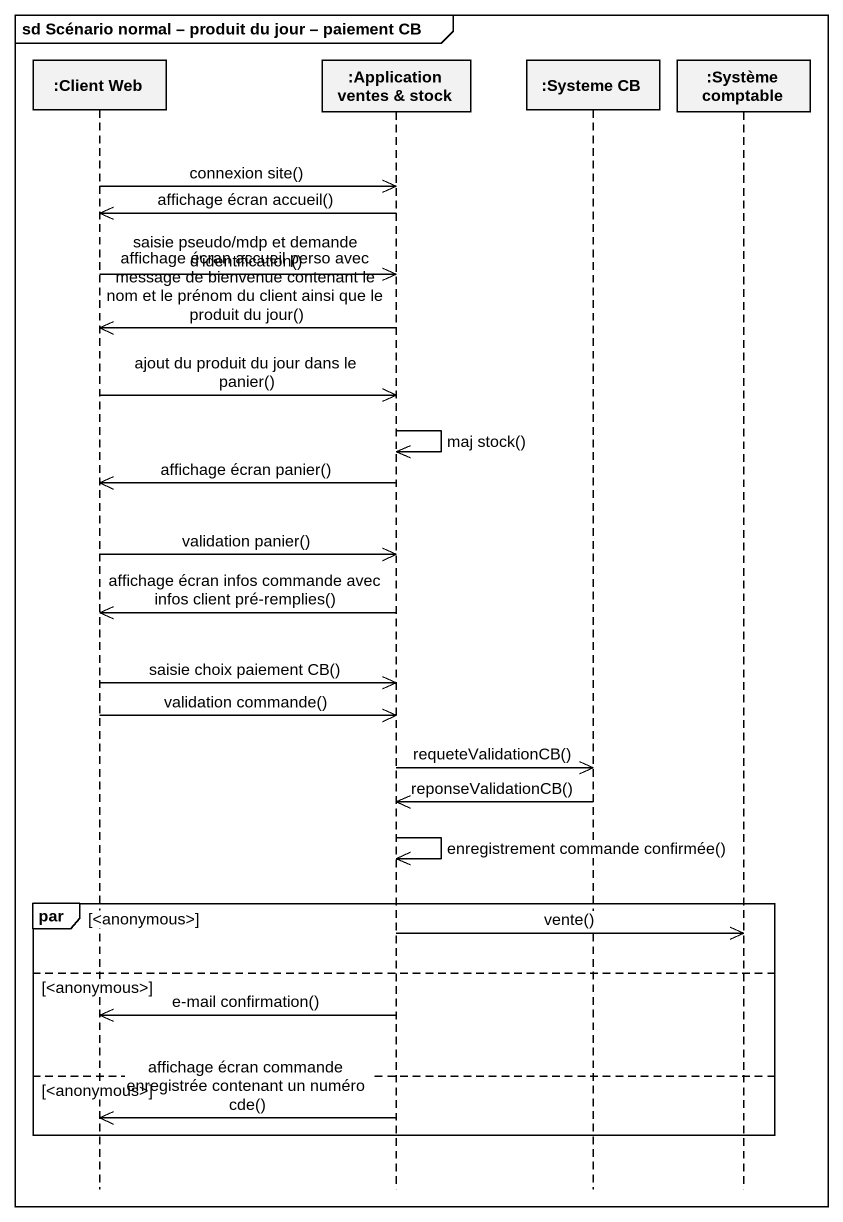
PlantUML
@startuml
mainframe sd Scénario normal – produit du jour – paiement CB
hide footbox
participant ":Client Web" as Client_Web
participant ":Application ventes & stock" as Application_ventes_stock
participant ":Systeme CB" as Systeme_CB
participant ":Système comptable" as Système_comptable

Client_Web ->> Application_ventes_stock : connexion site()
Application_ventes_stock ->> Client_Web : affichage écran accueil()
Client_Web ->> Application_ventes_stock : saisie pseudo/mdp et demande d'identification()
Application_ventes_stock ->> Client_Web : affichage écran accueil perso avec message de bienvenue contenant le nom et le prénom du client ainsi que le produit du jour()
Client_Web ->> Application_ventes_stock : ajout du produit du jour dans le panier()
Application_ventes_stock ->> Application_ventes_stock : maj stock()
Application_ventes_stock ->> Client_Web : affichage écran panier()
Client_Web ->> Application_ventes_stock : validation panier()
Application_ventes_stock ->> Client_Web : affichage écran infos commande avec infos client pré-remplies()
Client_Web ->> Application_ventes_stock : saisie choix paiement CB()
Client_Web ->> Application_ventes_stock : validation commande()
Application_ventes_stock ->> Systeme_CB : requeteValidationCB()
Systeme_CB ->> Application_ventes_stock : reponseValidationCB()
Application_ventes_stock ->> Application_ventes_stock : enregistrement commande confirmée()
par <anonymous>
  Application_ventes_stock ->> Système_comptable : vente()
else <anonymous>
  Application_ventes_stock ->> Client_Web : e-mail confirmation()
else <anonymous>
  Application_ventes_stock ->> Client_Web : affichage écran commande enregistrée contenant un numéro cde()
end
@enduml
